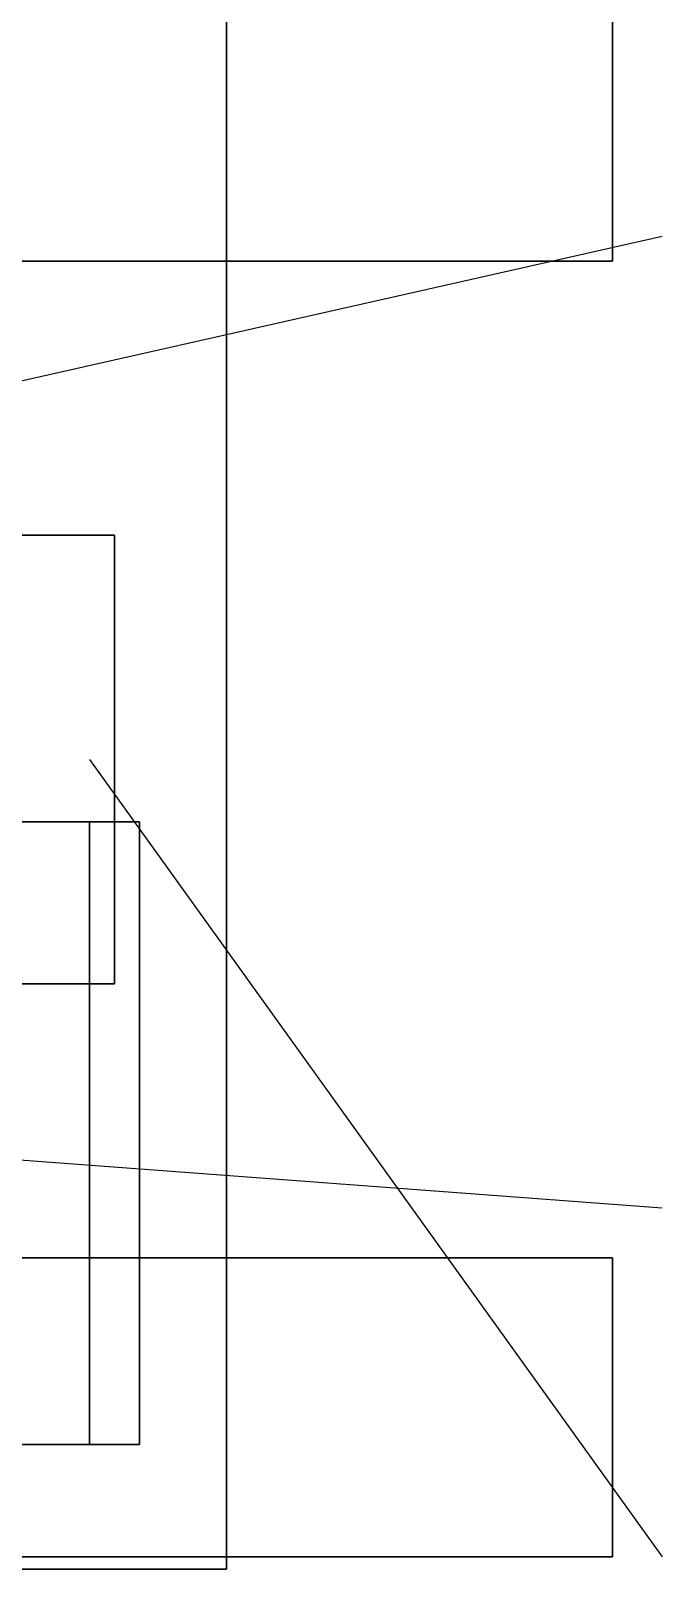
# Model space of a CAD drawing. Extents: x -65 to 400, y -475 to 105.
# Drawn here: x 244.6 to 270, y -32.5 to 29.2 of the extents above; entities that cross this region are included whole.
import ezdxf

# ---------------------------------------------------------------- set-up
doc = ezdxf.new("R2010")
doc.units = 0
for name, color, linetype in [('LABELS', 2, 'CONTINUOUS'), ('REMOTE_ELECTRONICS', 3, 'CONTINUOUS'), ('REMOTE_FRAME', 8, 'CONTINUOUS')]:
    doc.layers.add(name, color=color, linetype=linetype)

msp = doc.modelspace()

# ---------------------------------------------------------------- linework, layer by layer
at = {"layer": 'LABELS'}
for p, q in [((230, 12, 6), (270, 21, 15)), ((247, 0, -5), (270, -32, 2)), ((230, -15, 9), (270, -18, 18))]:
    msp.add_line(p, q, dxfattribs=at)
at = {"layer": 'REMOTE_ELECTRONICS'}
for points in [[(212, -9, -8), (248, -9, -8), (248, 9, -8), (212, 9, -8)], [(212, -9, -1), (248, -9, -1), (248, 9, -1), (212, 9, -1)], [(248, 9, -8), (212, 9, -8), (212, 9, -1), (248, 9, -1)], [(248, -9, -8), (248, 9, -8), (248, 9, -1), (248, -9, -1)], [(212, -9, -8), (248, -9, -8), (248, -9, -1), (212, -9, -1)]]:
    msp.add_3dface(points, dxfattribs=at)
at = {"layer": 'REMOTE_FRAME'}
for points in [[(207.5, -32.5), (252.5, -32.5), (252.5, 32.5), (207.5, 32.5)], [(207.5, -32.5, 2.2), (252.5, -32.5, 2.2), (252.5, 32.5, 2.2), (207.5, 32.5, 2.2)], [(252.5, -32.5), (252.5, 32.5), (252.5, 32.5, 2.2), (252.5, -32.5, 2.2)], [(192, 20, -1), (268, 20, -1), (268, 32, -1), (192, 32, -1)], [(192, 20), (268, 20), (268, 32), (192, 32)], [(268, 20, -1), (268, 32, -1), (268, 32), (268, 20)], [(192, 20, -1), (268, 20, -1), (268, 20), (192, 20)], [(211, -27.5, 2.2), (249, -27.5, 2.2), (249, -2.5, 2.2), (211, -2.5, 2.2)], [(211, -27.5, 4.2), (249, -27.5, 4.2), (249, -2.5, 4.2), (211, -2.5, 4.2)], [(249, -2.5, 2.2), (211, -2.5, 2.2), (211, -2.5, 4.2), (249, -2.5, 4.2)], [(247, -27.5, 4.2), (249, -27.5, 4.2), (249, -2.5, 4.2), (247, -2.5, 4.2)], [(247, -27.5, 13.2), (249, -27.5, 13.2), (249, -2.5, 13.2), (247, -2.5, 13.2)], [(249, -2.5, 4.2), (247, -2.5, 4.2), (247, -2.5, 13.2), (249, -2.5, 13.2)], [(247, -2.5, 4.2), (247, -27.5, 4.2), (247, -27.5, 13.2), (247, -2.5, 13.2)], [(249, -27.5, 2.2), (249, -2.5, 2.2), (249, -2.5, 4.2), (249, -27.5, 4.2)], [(249, -27.5, 4.2), (249, -2.5, 4.2), (249, -2.5, 13.2), (249, -27.5, 13.2)], [(192, -32, -1), (268, -32, -1), (268, -20, -1), (192, -20, -1)], [(192, -32), (268, -32), (268, -20), (192, -20)], [(268, -20, -1), (192, -20, -1), (192, -20), (268, -20)], [(268, -32, -1), (268, -20, -1), (268, -20), (268, -32)], [(211, -27.5, 2.2), (249, -27.5, 2.2), (249, -27.5, 4.2), (211, -27.5, 4.2)], [(247, -27.5, 4.2), (249, -27.5, 4.2), (249, -27.5, 13.2), (247, -27.5, 13.2)], [(192, -32, -1), (268, -32, -1), (268, -32), (192, -32)], [(207.5, -32.5), (252.5, -32.5), (252.5, -32.5, 2.2), (207.5, -32.5, 2.2)]]:
    msp.add_3dface(points, dxfattribs=at)

doc.saveas('drawing.dxf')
